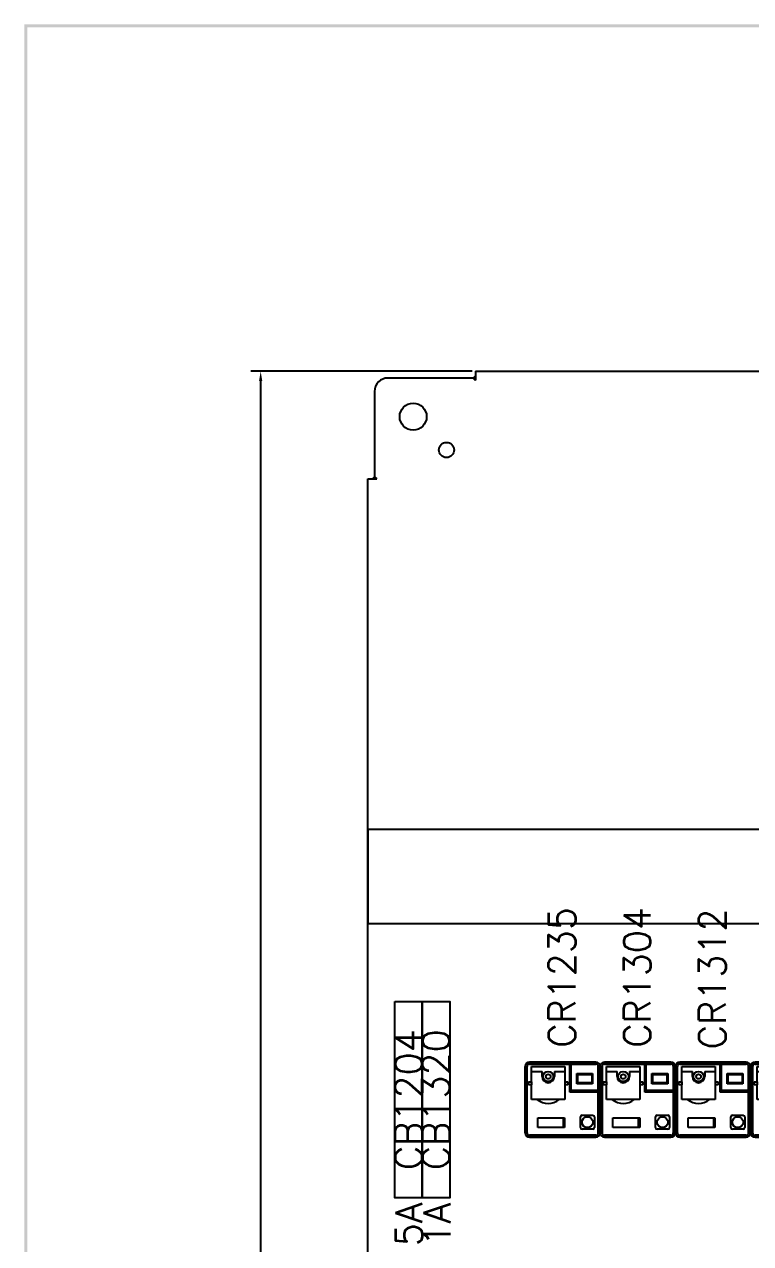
# Model space of a CAD drawing. Header units: inches. Extents: x 0 to 78.1, y 0 to 52.
# Drawn here: x 0 to 13.49, y 29.36 to 52.02 of the extents above; entities that cross this region are included whole.
import ezdxf
from ezdxf.enums import TextEntityAlignment as Align

# ---------------------------------------------------------------- set-up
doc = ezdxf.new("R2010")
doc.units = ezdxf.units.IN
doc.header["$MEASUREMENT"] = 0
for name, color, linetype in [('PRTG', 130, 'Continuous'), ('PSYMS', 7, 'Continuous'), ('PTAG', 150, 'Continuous'), ('TRMODEL1', 7, 'Continuous')]:
    doc.layers.add(name, color=color, linetype=linetype)
doc.styles.get("Standard").update_dxf_attribs({"font": 'romans.shx'})
doc.styles.add('WD', font='romans.shx')
doc.dimstyles.get("Standard").update_dxf_attribs({"dimtxt": 0.18, "dimasz": 0.18, "dimexe": 0.18, "dimexo": 0.0625, "dimgap": 0.09, "dimtad": 0, "dimtih": 1, "dimtoh": 1, "dimdec": 4, "dimzin": 0, "dimdsep": 46, "dimtxsty": 'Standard', "dimcen": 0.09, "dimadec": 0, "dimazin": 0, "dimtfac": 1, "dimtdec": 4, "dimtofl": 0, "dimtmove": 0, "dimatfit": 3, "dimfxl": 1, "dimtolj": 1, "dimtzin": 0, "dimarcsym": 0})

# ---------------------------------------------------------------- blocks, each defined once
blk = doc.blocks.new('S&L Title Block V2')
at = {"color": 2}
for points in [[(0, 22.5875), (0.025, 22.5625), (33.9, 22.5875), (33.875, 22.5625)], [(0, 0), (0.025, 0.025), (0, 22.5875), (0.025, 22.5625)]]:
    blk.add_trace(points, dxfattribs=at)
for tag, height, p in [('TITLE#1', 0.15, (31.1101, 1.7386)), ('TITLE#2', 0.1, (31.1294, 1.58))]:
    blk.add_attdef(tag, text='', height=height).set_placement(p, align=Align.CENTER)
for tag, p, height in [('DRAWNBY', (28.9679, 0.7345), 0.1), ('SCALE', (30.6441, 0.7308), 0.1), ('CHKBY', (28.9754, 0.4287), 0.1), ('DATE', (30.6526, 0.4486), 0.1), ('SH#', (32.9927, 0.197), 0.125)]:
    blk.add_attdef(tag, p, '', height=height)
blk.add_attdef('JOB#', text='', height=0.125).set_placement((32.8299, 0.1952), align=Align.RIGHT)
at = {"flags": 9}
blk.add_attdef('WD_TB', (0, 0), '', height=0.1, dxfattribs=at)
blk = doc.blocks.new('9926251015')
blk.add_lwpolyline([(-0.011, 0.925), (0.499, 0.925), (0.499, -2.725), (-0.011, -2.725)], close=True)
blk = doc.blocks.new('*D64')
at = {"layer": 'Defpoints', "color": 0, "transparency": 16777216}
for p in [(4.39, 45.572), (8.38, 45.572), (8.38, 6.635)]:
    blk.add_point(p, dxfattribs=at)
at = {"layer": 'PSYMS', "color": 0, "lineweight": -2, "transparency": 16777216}
for p, q in [((8.318, 45.572), (4.21, 45.572)), ((4.39, 45.392), (4.39, 23.454)), ((4.39, 6.815), (4.39, 22.774)), ((8.318, 6.635), (4.21, 6.635))]:
    blk.add_line(p, q, dxfattribs=at)
at = {"layer": 'PSYMS', "color": 0, "transparency": 16777216}
for points in [[(4.36, 45.392), (4.42, 45.392), (4.39, 45.572)], [(4.36, 6.815), (4.42, 6.815), (4.39, 6.635)]]:
    blk.add_solid(points, dxfattribs=at)
at = {"layer": 'PSYMS', "color": 0, "transparency": 16777216, "insert": (4.39, 23.114), "char_height": 0.5, "attachment_point": 5}
blk.add_mtext('\\A1;38.9375', dxfattribs=at)
blk = doc.blocks.new('SCE-42P30')
for p, q in [((5.592, 40.873), (5.592, 40.787)), ((5.592, 40.873), (28.53, 40.873)), ((5.557, 40.748), (3.967, 40.748)), ((5.57, 40.729), (5.566, 40.735)), ((5.571, 40.763), (5.567, 40.759)), ((5.575, 40.767), (5.571, 40.763)), ((5.592, 40.787), (5.592, 40.708)), ((3.717, 40.498), (3.717, 38.909)), ((3.592, 3.936), (3.592, 38.873)), ((3.592, 38.873), (3.679, 38.873)), ((3.679, 38.873), (3.758, 38.873))]:
    blk.add_line(p, q)
for points in [[(5.567, 40.759), (5.566, 40.758), (5.564, 40.756), (5.562, 40.754), (5.561, 40.753), (5.559, 40.751), (5.558, 40.75), (5.557, 40.748)], [(5.566, 40.735), (5.565, 40.737), (5.563, 40.739), (5.562, 40.742), (5.561, 40.743), (5.559, 40.745), (5.558, 40.747), (5.557, 40.748)], [(5.592, 40.708), (5.591, 40.708), (5.589, 40.709), (5.588, 40.71), (5.586, 40.71), (5.585, 40.711), (5.583, 40.712), (5.582, 40.713), (5.58, 40.715), (5.579, 40.716), (5.578, 40.718), (5.576, 40.719), (5.575, 40.721), (5.574, 40.723), (5.573, 40.725), (5.571, 40.727), (5.57, 40.729)], [(5.592, 40.787), (5.591, 40.785), (5.589, 40.783), (5.588, 40.781), (5.587, 40.779), (5.585, 40.778), (5.584, 40.776), (5.582, 40.774), (5.581, 40.773), (5.579, 40.771), (5.578, 40.77), (5.577, 40.769), (5.575, 40.767)], [(3.679, 38.873), (3.681, 38.875), (3.683, 38.876), (3.684, 38.878), (3.686, 38.879), (3.688, 38.881), (3.69, 38.882), (3.691, 38.883), (3.693, 38.885), (3.694, 38.886), (3.696, 38.888), (3.697, 38.889), (3.699, 38.89)], [(3.699, 38.89), (3.704, 38.896), (3.706, 38.898), (3.708, 38.9), (3.71, 38.902), (3.711, 38.903), (3.713, 38.905), (3.715, 38.906), (3.716, 38.908), (3.717, 38.909)], [(3.731, 38.899), (3.728, 38.901), (3.726, 38.902), (3.724, 38.904), (3.722, 38.905), (3.72, 38.906), (3.719, 38.908), (3.717, 38.909)], [(3.758, 38.873), (3.757, 38.875), (3.757, 38.877), (3.756, 38.878), (3.755, 38.88), (3.754, 38.881), (3.753, 38.882), (3.752, 38.884), (3.751, 38.885), (3.749, 38.887), (3.748, 38.888), (3.746, 38.889), (3.745, 38.891), (3.743, 38.892), (3.741, 38.893), (3.739, 38.894), (3.737, 38.896), (3.731, 38.899)]]:
    blk.add_lwpolyline(points)
for centre, radius in [((4.436, 40.03), 0.25), ((5.055, 39.411), 0.141)]:
    blk.add_circle(centre, radius)
blk.add_arc((3.967, 40.498), 0.25, 90, 180)
blk = doc.blocks.new('750XBXRM4L-120A')
at = {"layer": 'TRMODEL1', "color": 7, "linetype": 'Continuous'}
for p, q in [((1.315, 1.398), (0.083, 1.398)), ((0.083, 1.397), (1.315, 1.397)), ((1.315, 1.397), (0.083, 1.397)), ((1.315, 1.362), (0.083, 1.362)), ((0.083, 1.362), (1.315, 1.362)), ((0.083, 1.361), (0.83, 1.361)), ((0.83, 0.84), (0.83, 1.361)), ((0.83, 1.361), (0.859, 1.361)), ((0.859, 0.869), (0.859, 1.361)), ((0.859, 1.361), (1.315, 1.361)), ((0, 1.315), (0, 0.083)), ((0.001, 1.315), (0.001, 0.083)), ((0.001, 0.083), (0.001, 1.315)), ((0.036, 0.083), (0.036, 1.315)), ((0.036, 1.315), (0.036, 0.083)), ((0.038, 0.083), (0.038, 1.315)), ((0.121, 1.032), (0.121, 1.313)), ((0.121, 1.313), (0.741, 1.313)), ((0.121, 1.223), (0.316, 1.223)), ((0.316, 1.129), (0.316, 1.223)), ((0.546, 1.223), (0.741, 1.223)), ((0.546, 1.223), (0.546, 1.129)), ((0.741, 1.313), (0.741, 1.032)), ((0.962, 1.186), (1.256, 1.186)), ((0.979, 1.169), (0.962, 1.186)), ((0.962, 0.992), (0.962, 1.186)), ((0.979, 1.169), (1.239, 1.169)), ((0.979, 1.009), (0.979, 1.169)), ((1.239, 1.169), (1.256, 1.186)), ((1.239, 1.169), (1.239, 1.009)), ((1.256, 1.186), (1.256, 0.992)), ((1.361, 1.315), (1.361, 0.869)), ((1.362, 1.315), (1.362, 0.083)), ((1.362, 0.083), (1.362, 1.315)), ((1.397, 1.315), (1.397, 0.083)), ((1.397, 0.083), (1.397, 1.315)), ((1.398, 0.083), (1.398, 1.315)), ((0.065, 1.032), (0.121, 1.032)), ((0.065, 0.974), (0.065, 1.032)), ((0.121, 0.974), (0.065, 0.974)), ((0.121, 1.032), (0.121, 0.974)), ((0.121, 0.703), (0.121, 0.974)), ((0.741, 1.032), (0.741, 0.974)), ((0.741, 1.032), (0.797, 1.032)), ((0.741, 0.974), (0.741, 0.703)), ((0.797, 0.974), (0.741, 0.974)), ((0.797, 1.032), (0.797, 0.974)), ((0.979, 1.009), (0.962, 0.992)), ((1.256, 0.992), (0.962, 0.992)), ((1.239, 1.009), (0.979, 1.009)), ((1.239, 1.009), (1.256, 0.992)), ((0.226, 0.703), (0.121, 0.703)), ((0.636, 0.703), (0.226, 0.703)), ((0.226, 0.701), (0.226, 0.703)), ((0.741, 0.703), (0.636, 0.703)), ((0.636, 0.703), (0.636, 0.701)), ((0.859, 0.869), (0.83, 0.84)), ((1.361, 0.84), (0.83, 0.84)), ((1.361, 0.869), (0.859, 0.869)), ((1.361, 0.869), (1.361, 0.84)), ((1.361, 0.84), (1.361, 0.083)), ((0.236, 0.179), (0.236, 0.359)), ((0.236, 0.359), (0.736, 0.359)), ((0.716, 0.179), (0.716, 0.359)), ((0.736, 0.359), (0.736, 0.179)), ((1.029, 0.179), (1.029, 0.379)), ((1.059, 0.409), (1.259, 0.409)), ((1.289, 0.379), (1.289, 0.179)), ((1.315, 0.038), (0.083, 0.038)), ((1.315, 0.036), (0.083, 0.036)), ((0.083, 0.036), (1.315, 0.036)), ((0.083, 0.001), (1.315, 0.001)), ((1.315, 0.001), (0.083, 0.001)), ((0.083, 0), (1.315, 0)), ((0.736, 0.179), (0.236, 0.179)), ((1.259, 0.149), (1.059, 0.149))]:
    blk.add_line(p, q, dxfattribs=at)
for centre, radius in [((0.431, 1.129), 0.095), ((0.431, 1.129), 0.0435), ((1.159, 0.279), 0.1)]:
    blk.add_circle(centre, radius, dxfattribs=at)
for centre, radius, start, end in [((0.083, 1.315), 0.0831, 90, 180), ((0.083, 1.315), 0.0818, 90, 180), ((0.083, 1.315), 0.0816, 90, 180), ((0.083, 1.315), 0.0473, 90, 180), ((0.083, 1.315), 0.0472, 90, 180), ((0.083, 1.315), 0.0456, 90, 180), ((1.315, 1.315), 0.0831, 0, 90), ((1.315, 1.315), 0.0818, 0, 90), ((1.315, 1.315), 0.0816, 0, 90), ((1.315, 1.315), 0.0473, 0, 90), ((1.315, 1.315), 0.0472, 0, 90), ((1.315, 1.315), 0.0463, 0, 90), ((0.431, 1.129), 0.115, 180, 0), ((0.431, 0.959), 0.33, 231.5953, 308.4047), ((1.059, 0.379), 0.03, 90, 180), ((1.259, 0.379), 0.03, 0, 90), ((0.083, 0.083), 0.0831, 180, 270), ((0.083, 0.083), 0.0816, 180, 270), ((0.083, 0.083), 0.0818, 180, 270), ((0.083, 0.083), 0.0473, 180, 270), ((0.083, 0.083), 0.0472, 180, 270), ((0.083, 0.083), 0.0456, 180, 270), ((1.059, 0.179), 0.03, 180, 270), ((1.259, 0.179), 0.03, 270, 360), ((1.315, 0.083), 0.0456, 270, 360), ((1.315, 0.083), 0.0831, 270, 360), ((1.315, 0.083), 0.0816, 270, 360), ((1.315, 0.083), 0.0818, 270, 360), ((1.315, 0.083), 0.0473, 270, 360), ((1.315, 0.083), 0.0472, 270, 360)]:
    blk.add_arc(centre, radius, start, end, dxfattribs=at)
blk = doc.blocks.new('HDIN5452')
for p, q in [((0, 0.875), (14.39706, 0.875)), ((0, 0.875), (0, -0.875)), ((14.39706, 0.875), (14.39706, -0.875)), ((0, -0.875), (14.39706, -0.875))]:
    blk.add_line(p, q)

msp = doc.modelspace()

# ---------------------------------------------------------------- block references
at = {"xscale": 2.303034105759808, "yscale": 2.303034105759808, "zscale": 2.303034105759808}
msp.add_blockref('S&L Title Block V2', (0, 0), dxfattribs=at)
at = {"layer": 'PSYMS'}
for name, p in [('SCE-42P30', (2.78793, 4.69888)), ('HDIN5452', (6.38016, 36.18344))]:
    msp.add_blockref(name, p, dxfattribs=at)
ref = msp.add_blockref('750XBXRM4L-120A', (9.30189, 31.33375), dxfattribs=at)
ref.add_attrib('P_TAG1', 'CR1235', dxfattribs={"layer": 'PTAG', "height": 0.5, "rotation": 90, "style": 'WD', "flags": 8}).set_placement((9.99051, 34.30587), align=Align.MIDDLE_CENTER)
ref = msp.add_blockref('750XBXRM4L-120A', (10.69717, 31.33375), dxfattribs=at)
ref.add_attrib('P_TAG1', 'CR1304', dxfattribs={"layer": 'PTAG', "height": 0.5, "rotation": 90, "style": 'WD', "flags": 8}).set_placement((11.3858, 34.30587), align=Align.MIDDLE_CENTER)
ref = msp.add_blockref('750XBXRM4L-120A', (12.09543, 31.33375), dxfattribs=at)
ref.add_attrib('P_TAG1', 'CR1312', dxfattribs={"layer": 'PTAG', "height": 0.5, "rotation": 90, "style": 'WD', "flags": 8}).set_placement((12.78405, 34.27914), align=Align.MIDDLE_CENTER)
ref = msp.add_blockref('750XBXRM4L-120A', (13.49368, 31.33375), dxfattribs=at)
ref.add_attrib('P_TAG1', 'CR1324', dxfattribs={"layer": 'PTAG', "height": 0.5, "rotation": 90, "style": 'WD', "flags": 8}).set_placement((14.19281, 34.24869), align=Align.MIDDLE_CENTER)
ref = msp.add_blockref('9926251015', (6.89473, 32.93265), dxfattribs=at)
ref.add_attrib('P_TAG1', 'CB1204', dxfattribs={"layer": 'PTAG', "height": 0.5, "rotation": 90, "style": 'WD', "flags": 8}).set_placement((7.13863, 32.03288), align=Align.MIDDLE_CENTER)
ref.add_attrib('RATING1', '5A', dxfattribs={"layer": 'PRTG', "height": 0.5, "rotation": 90, "style": 'WD', "flags": 8}).set_placement((7.39319, 29.71635), align=Align.CENTER)
ref = msp.add_blockref('9926251015', (7.40473, 32.93265), dxfattribs=at)
ref.add_attrib('P_TAG1', 'CB1320', dxfattribs={"layer": 'PTAG', "height": 0.5, "rotation": 90, "style": 'WD', "flags": 8}).set_placement((7.64863, 32.03288), align=Align.MIDDLE_CENTER)
ref.add_attrib('RATING1', '1A', dxfattribs={"layer": 'PRTG', "height": 0.5, "rotation": 90, "style": 'WD', "flags": 8}).set_placement((7.916, 29.71258), align=Align.CENTER)

# ---------------------------------------------------------------- dimensions: what is measured, and where the dimension line sits
dim = msp.add_linear_dim(base=(4.38992, 45.57229), p1=(8.38016, 6.63479), p2=(8.38016, 45.57229), angle=90, dimstyle='Standard', override={"dimtxt": 0.5}, dxfattribs=at)
dim.commit()
dim.dimension.update_dxf_attribs({"geometry": '*D64', "text_midpoint": (4.38992, 23.11435), "dimtype": 160})

doc.saveas('drawing.dxf')
